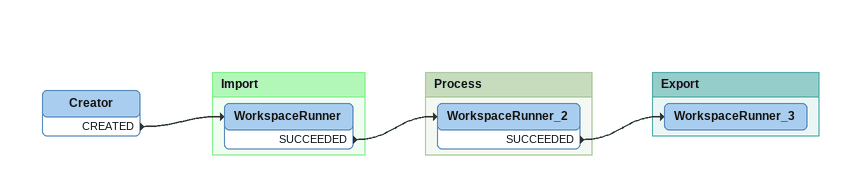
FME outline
Creator
    CREATED -> WorkspaceRunner

Bookmark: Import
WorkspaceRunner
    SUCCEEDED -> WorkspaceRunner_2

Bookmark: Process
WorkspaceRunner_2
    SUCCEEDED -> WorkspaceRunner_3

Bookmark: Export
WorkspaceRunner_3
